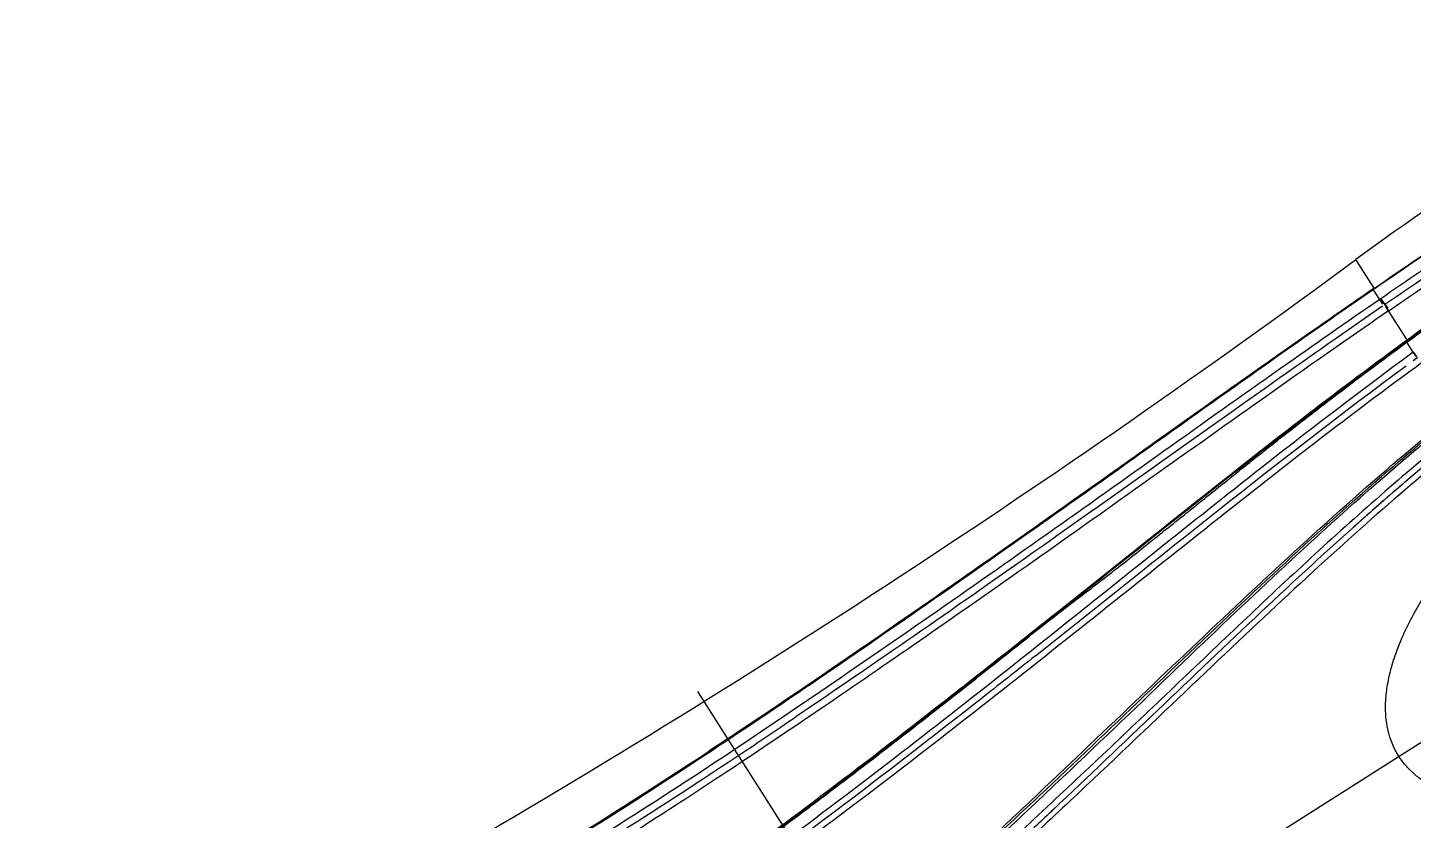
# Model space of a CAD drawing. Header units: millimetres. Extents: x 1145859089 to 1147511753, y -1047484727 to -1047247487.
# Drawn here: x 1146989170.9 to 1146989241.6, y -1047439033.6 to -1047438993.1 of the extents above; entities that cross this region are included whole.
import ezdxf
from ezdxf.xclip import XClip

# ---------------------------------------------------------------- set-up
doc = ezdxf.new("R2010")
doc.units = ezdxf.units.MM
doc.header["$LTSCALE"] = 100
doc.header["$MEASUREMENT"] = 0
doc.header["$XCLIPFRAME"] = 2
doc.linetypes.add('단지배치도$0$CENTER', pattern=[31, 30, -0.5, 0, -0.5])
doc.layers.get('0').update_dxf_attribs({"linetype": 'CONTINUOUS'})
doc.layers.add('XREF', color=135, linetype='CONTINUOUS')
doc.layers.add('단지배치도$0$W240910', color=135, linetype='CONTINUOUS')

# ---------------------------------------------------------------- blocks, each defined once
blk = doc.blocks.new('단지배치도$0$zw$9902')
at = {"layer": '단지배치도$0$W240910', "linetype": '단지배치도$0$CENTER', "ltscale": 20}
blk.add_line((59428.184, -67707.751), (59826.424, -67454.397), dxfattribs=at)
at = {"layer": '단지배치도$0$W240910', "linetype": 'ByBlock', "ltscale": 20}
for p, q in [((59500.379, -67637.116), (59499.454, -67635.663)), ((59500.373, -67637.139), (59500.335, -67637.165)), ((59500.343, -67637.188), (59500.343, -67637.187)), ((59500.669, -67637.699), (59500.343, -67637.188)), ((59500.344, -67637.188), (59500.38, -67637.163)), ((59500.373, -67637.139), (59500.373, -67637.139)), ((59500.723, -67637.662), (59500.669, -67637.7)), ((59501.124, -67638.287), (59501.156, -67638.265)), ((59502.062, -67639.763), (59501.124, -67638.288)), ((59502.06, -67639.818), (59502.03, -67639.839)), ((59502.037, -67639.781), (59502.063, -67639.763)), ((59502.037, -67639.781), (59502.038, -67639.783)), ((59502.086, -67639.861), (59502.057, -67639.882)), ((59502.382, -67640.393), (59502.057, -67639.882)), ((59502.06, -67639.818), (59502.085, -67639.799)), ((59502.06, -67639.818), (59502.06, -67639.818))]:
    blk.add_line(p, q, dxfattribs=at)
at = {"layer": '단지배치도$0$W240910', "linetype": '단지배치도$0$CENTER', "ltscale": 10}
blk.add_line((59465.859, -67657.707), (59489.477, -67694.832), dxfattribs=at)
at = {"layer": '단지배치도$0$W240910'}
for radius in [11431.377, 11931.377]:
    blk.add_arc((57394.291, -57699.4), radius, 251.6277496, 321.4181311, dxfattribs=at)
at = {"layer": '단지배치도$0$W240910', "linetype": 'ByBlock', "ltscale": 20}
for centre, radius, start, end in [((59584.105, -67750.583), 142.732, 118.55235, 126.37539), ((59196.18, -67224.11), 511.226, 300.02252, 306.38658), ((59500.337, -67637.166), 0.00165, 150.45434, 164.9086), ((59500.337, -67637.166), 0.00249, 143.36883, 154.68902), ((59500.343, -67637.166), 0.00827, 181.32323, 184.11476), ((59500.352, -67637.165), 0.0175, 182.36058, 183.4896), ((59500.339, -67637.166), 0.00374, 168.56281, 173.66938), ((59500.35, -67637.165), 0.0147, 186.93977, 188.91252), ((59500.344, -67637.166), 0.00924, 185.55852, 188.44253), ((59500.36, -67637.163), 0.0252, 192.74179, 194.13475), ((59500.356, -67637.164), 0.0211, 190.66912, 192.1836), ((59500.365, -67637.161), 0.0309, 194.23771, 195.46489), ((59500.373, -67637.159), 0.0387, 195.55028, 196.59838), ((59500.382, -67637.157), 0.0484, 196.16567, 197.07591), ((59500.391, -67637.153), 0.0575, 197.85093, 198.66329), ((59500.401, -67637.15), 0.0684, 198.70955, 199.4332), ((59500.413, -67637.146), 0.0807, 198.86297, 199.51198), ((59500.426, -67637.14), 0.0953, 200.28336, 200.86707), ((59500.44, -67637.135), 0.11, 200.88873, 201.41915), ((59500.456, -67637.129), 0.127, 201.43837, 201.92078), ((59500.474, -67637.122), 0.146, 201.52973, 201.97177), ((59500.491, -67637.114), 0.165, 202.39536, 202.80078), ((59500.51, -67637.106), 0.186, 202.8144, 203.18871), ((59500.532, -67637.097), 0.21, 203.2006, 203.54659), ((59500.554, -67637.087), 0.234, 203.55684, 203.87858), ((59500.579, -67637.076), 0.262, 203.88742, 204.18639), ((59500.606, -67637.064), 0.291, 204.19435, 204.47319), ((59500.631, -67637.053), 0.318, 204.42592, 204.6875), ((59500.656, -67637.041), 0.346, 204.64413, 204.89152), ((59500.374, -67637.14), 0.00158, 134.93287, 145.63265), ((59500.374, -67637.141), 0.00178, 143.98323, 154.07463), ((59500.374, -67637.141), 0.00214, 154.49953, 163.48593), ((59500.375, -67637.141), 0.00272, 161.37642, 169.14612), ((59500.376, -67637.141), 0.00362, 168.15666, 174.66145), ((59500.377, -67637.141), 0.00469, 173.91204, 179.34041), ((59500.378, -67637.142), 0.00619, 177.8372, 182.32919), ((59500.38, -67637.142), 0.00817, 181.63019, 185.39557), ((59500.382, -67637.141), 0.0105, 185.20965, 188.36446), ((59500.385, -67637.141), 0.0135, 187.80355, 190.48878), ((59500.389, -67637.14), 0.0169, 190.46483, 192.754), ((59500.393, -67637.14), 0.0211, 192.29443, 194.27529), ((59500.398, -67637.139), 0.0258, 194.33816, 196.05797), ((59500.403, -67637.137), 0.0311, 195.47423, 196.98881), ((59500.409, -67637.135), 0.0378, 197.28745, 198.61818), ((59500.416, -67637.133), 0.045, 198.13794, 199.31727), ((59500.423, -67637.131), 0.0525, 199.468, 200.52988), ((59500.43, -67637.128), 0.0601, 200.11665, 201.09154), ((59500.441, -67637.125), 0.0718, 200.7269, 201.58098), ((59500.456, -67637.118), 0.0877, 202.29921, 203.02884), ((59500.461, -67637.117), 0.0925, 202.39592, 203.13104), ((59500.459, -67637.117), 0.0913, 203.42431, 204.21783), ((59500.493, -67637.103), 0.128, 203.72778, 204.27739), ((59500.693, -67637.013), 0.347, 204.16898, 204.35405), ((59500.492, -67637.103), 0.127, 205.07943, 205.78148), ((59500.502, -67637.098), 0.138, 205.57539, 206.62186), ((59500.758, -67636.973), 0.423, 206.28818, 206.74584), ((59501.055, -67640.452), 1.19, 34.12919, 34.25687), ((59501.126, -67640.404), 1.104, 33.95104, 34.08502), ((59501.201, -67640.352), 1.012, 33.76217, 33.9043), ((59501.285, -67640.299), 0.913, 33.80206, 33.95453), ((59501.361, -67640.248), 0.821, 33.60078, 33.76472), ((59501.428, -67640.199), 0.739, 33.133, 33.30909), ((59501.498, -67640.156), 0.656, 33.15715, 33.34744), ((59501.559, -67640.116), 0.584, 32.90647, 33.11259), ((59501.616, -67640.078), 0.515, 32.63514, 32.85988), ((59501.672, -67640.042), 0.448, 32.34115, 32.5866), ((59501.722, -67640.012), 0.39, 32.3288, 32.59894), ((59501.768, -67639.981), 0.335, 31.65641, 31.95424), ((59501.81, -67639.954), 0.285, 31.25627, 31.58823), ((59501.85, -67639.932), 0.239, 31.16939, 31.54074), ((59501.884, -67639.909), 0.199, 30.27957, 30.69831), ((59501.913, -67639.893), 0.165, 30.12244, 30.59428), ((59501.942, -67639.876), 0.132, 29.46396, 30.01117), ((59501.967, -67639.861), 0.102, 28.65748, 29.30372), ((59501.985, -67639.851), 0.082, 27.23928, 27.98227), ((59501.998, -67639.845), 0.0673, 27.29006, 28.11041), ((59502.017, -67639.834), 0.0456, 25.28769, 26.37503), ((59502.034, -67639.826), 0.027, 22.67548, 24.30702), ((59502.038, -67639.825), 0.0228, 22.03187, 23.68547), ((59502.018, -67639.833), 0.0446, 21.61927, 22.32552), ((59502.051, -67639.819), 0.00879, 13.15534, 16.37155), ((59502.057, -67639.817), 0.00266, 356.37004, 7.39927), ((59502.057, -67639.818), 0.00244, 344.40581, 356.71003), ((59502.06, -67639.818), 0.000395, 153.1036, 188.55706), ((59502.061, -67639.818), 0.000972, 175.96019, 195.83746), ((59502.062, -67639.818), 0.00242, 188.47921, 198.74222), ((59502.065, -67639.817), 0.00515, 195.64319, 201.72137), ((59502.069, -67639.816), 0.0098, 200.07234, 203.93559), ((59502.076, -67639.813), 0.0168, 202.37537, 205.06005), ((59502.084, -67639.81), 0.0261, 205.00924, 206.95236), ((59502.096, -67639.804), 0.0391, 206.06576, 207.55314), ((59502.111, -67639.796), 0.0558, 207.83311, 208.99547), ((59502.129, -67639.787), 0.0762, 208.78773, 209.72959), ((59502.151, -67639.775), 0.101, 209.13131, 209.90354), ((59502.176, -67639.76), 0.131, 210.20411, 210.85378), ((59502.208, -67639.743), 0.166, 210.39833, 210.94959), ((59502.242, -67639.721), 0.206, 211.22596, 211.7033), ((59502.281, -67639.699), 0.252, 211.31269, 211.72636), ((59502.327, -67639.669), 0.306, 211.98706, 212.35001), ((59502.374, -67639.639), 0.362, 212.30185, 212.6259), ((59502.423, -67639.611), 0.419, 212.31611, 212.61164), ((59502.492, -67639.564), 0.502, 212.84194, 213.09987), ((59502.583, -67639.508), 0.609, 212.84358, 213.06356), ((59502.613, -67639.485), 0.647, 213.2739, 213.49452), ((59502.611, -67639.488), 0.643, 213.42218, 213.65929), ((59502.816, -67639.354), 0.888, 213.50022, 213.66536), ((59504.031, -67638.534), 2.354, 213.89151, 213.94896), ((59502.812, -67639.355), 0.885, 213.95531, 214.16456), ((59502.87, -67639.317), 0.954, 214.06638, 214.37939), ((59504.465, -67638.232), 2.882, 214.28455, 214.42318)]:
    blk.add_arc(centre, radius, start, end, dxfattribs=at)
for points, knots in [([(59502.06, -67639.818), (59503.349, -67638.877), (59506.001, -67636.984), (59510.103, -67634.261), (59514.308, -67631.702), (59517.148, -67630.103), (59518.546, -67629.334)], [0, 0, 0, 0, 0.245, 0.5, 0.755, 1, 1, 1, 1]), ([(59502.062, -67639.762), (59503.348, -67638.825), (59505.989, -67636.935), (59510.079, -67634.223), (59514.268, -67631.67), (59517.101, -67630.08), (59518.494, -67629.313)], [0, 0, 0, 0, 0.244999, 0.5, 0.755001, 1, 1, 1, 1]), ([(59502.087, -67639.861), (59503.376, -67638.921), (59506.029, -67637.026), (59510.13, -67634.304), (59514.334, -67631.745), (59517.175, -67630.146), (59518.574, -67629.377)], [2.526261, 2.526261, 2.526261, 2.526261, 33.473298, 65.683384, 97.893471, 128.8405, 128.8405, 128.8405, 128.8405]), ([(59500.373, -67637.139), (59501.709, -67636.22), (59504.397, -67634.39), (59507.117, -67632.601), (59508.489, -67631.725)], [0, 0, 0, 0, 0.499997, 1, 1, 1, 1]), ([(59500.38, -67637.163), (59501.718, -67636.242), (59504.408, -67634.412), (59507.129, -67632.622), (59508.502, -67631.745)], [0, 0, 0, 0, 0.500033, 1, 1, 1, 1]), ([(59508.827, -67632.257), (59507.458, -67633.132), (59504.744, -67634.921), (59502.058, -67636.744), (59500.723, -67637.663)], [0, 0, 0, 0, 0.500001, 1, 1, 1, 1]), ([(59509.025, -67632.567), (59507.659, -67633.44), (59504.947, -67635.218), (59502.271, -67637.046), (59500.938, -67637.962)], [0, 0, 0, 0, 0.5, 1, 1, 1, 1]), ([(59501.156, -67638.264), (59502.468, -67637.362), (59505.138, -67635.538), (59507.844, -67633.763), (59509.225, -67632.881)], [0, 0, 0, 0, 0.493578, 1, 1, 1, 1]), ([(59500.335, -67637.165), (59497.715, -67638.966), (59494.39, -67641.299), (59485.744, -67647.459), (59482.647, -67649.652), (59476.429, -67653.998), (59473.313, -67656.155), (59464.079, -67662.392), (59459.326, -67665.41), (59454.992, -67667.922), (59454.169, -67668.385), (59453.338, -67668.834)], [0, 0, 0, 0, 0.29037, 0.29037, 0.452016, 0.452016, 0.613615, 0.613615, 0.92715, 0.92715, 1, 1, 1, 1]), ([(59453.362, -67668.857), (59455.442, -67667.731), (59459.505, -67665.311), (59465.469, -67661.485), (59471.35, -67657.541), (59477.178, -67653.519), (59482.498, -67649.793), (59487.318, -67646.377), (59493.089, -67642.259), (59497.432, -67639.191), (59500.343, -67637.188)], [0, 0, 0, 0, 0.00709365, 0.01418549, 0.02127669, 0.02836779, 0.03545818, 0.0407762, 0.04609378, 0.05672761, 0.05672761, 0.05672761, 0.05672761]), ([(59500.669, -67637.701), (59498.979, -67638.862), (59495.301, -67641.432), (59489.657, -67645.448), (59483.709, -67649.683), (59477.729, -67653.871), (59471.726, -67658.017), (59465.671, -67662.082), (59459.683, -67665.912), (59455.66, -67668.301), (59453.689, -67669.37)], [0, 0, 0, 0, 0.108757, 0.237507, 0.366257, 0.495006, 0.623756, 0.752506, 0.881256, 1, 1, 1, 1]), ([(59466.443, -67660.74), (59468.043, -67659.695), (59471.629, -67657.285), (59477.171, -67653.464), (59483.101, -67649.317), (59489.002, -67645.122), (59493.922, -67641.618), (59497.719, -67638.956), (59499.544, -67637.691), (59500.379, -67637.116)], [0.2713648, 0.2713648, 0.2713648, 0.2713648, 0.372494, 0.4999945, 0.6274951, 0.7549957, 0.8824963, 0.9462466, 1, 1, 1, 1]), ([(59500.295, -67637.192), (59498.403, -67638.495), (59494.433, -67641.272), (59490.112, -67644.35), (59487.67, -67646.085), (59487.299, -67646.347)], [0.0000941, 0.0000941, 0.0000941, 0.0000941, 0.00701454, 0.01464184, 0.0160047, 0.0160047, 0.0160047, 0.0160047]), ([(59500.335, -67637.165), (59500.34, -67637.162), (59500.348, -67637.156), (59500.36, -67637.148), (59500.368, -67637.142), (59500.373, -67637.139)], [0, 0, 0, 0, 0.333333, 0.666667, 1, 1, 1, 1]), ([(59500.669, -67637.701), (59500.689, -67637.74), (59500.795, -67637.904), (59500.878, -67638.004), (59500.884, -67637.999)], [1.897085, 1.897085, 1.897085, 1.897085, 6.288488, 10.689102, 10.689102, 10.689102, 10.689102]), ([(59500.723, -67637.663), (59500.725, -67637.665), (59500.737, -67637.687), (59500.773, -67637.748), (59500.846, -67637.854), (59500.911, -67637.939), (59500.933, -67637.961), (59500.937, -67637.96), (59500.938, -67637.962)], [0.1501338, 0.1501338, 0.1501338, 0.1501338, 0.1596483, 0.3297716, 0.4998948, 0.670018, 0.8401412, 0.8496092, 0.8496092, 0.8496092, 0.8496092]), ([(59500.756, -67638.085), (59498.998, -67639.299), (59495.247, -67641.924), (59488.737, -67646.557), (59482.08, -67651.275), (59476.127, -67655.429), (59472.545, -67657.876), (59470.82, -67659.04), (59470.798, -67659.061)], [0.0026119, 0.0026119, 0.0026119, 0.0026119, 0.1111111, 0.2222222, 0.3333333, 0.4444444, 0.5555556, 0.557175, 0.557175, 0.557175, 0.557175]), ([(59500.938, -67637.962), (59500.933, -67637.967), (59500.921, -67637.976), (59500.903, -67637.989), (59500.89, -67637.995), (59500.884, -67637.999)], [0, 0, 0, 0, 0.333333, 0.666667, 1, 1, 1, 1]), ([(59501.123, -67638.287), (59501.103, -67638.249), (59500.996, -67638.083), (59500.912, -67637.983), (59500.908, -67637.987)], [3.180577, 3.180577, 3.180577, 3.180577, 10.648416, 18.129602, 18.129602, 18.129602, 18.129602]), ([(59500.941, -67637.965), (59500.946, -67637.96), (59501.03, -67638.061), (59501.136, -67638.226), (59501.156, -67638.264)], [3.212582, 3.212582, 3.212582, 3.212582, 10.661763, 18.122295, 18.122295, 18.122295, 18.122295]), ([(59456.561, -67673.892), (59460.526, -67671.528), (59468.308, -67666.131), (59479.649, -67657.413), (59490.794, -67648.432), (59498.276, -67642.581), (59502.031, -67639.839)], [0.124832, 0.124832, 0.124832, 0.124832, 3.006276, 6.01151, 9.016744, 11.897146, 11.897146, 11.897146, 11.897146]), ([(59456.61, -67673.962), (59458.633, -67672.728), (59461.933, -67670.558), (59466.451, -67667.381), (59470.277, -67664.594), (59474.051, -67661.74), (59477.479, -67659.084), (59480.272, -67656.893), (59482.736, -67654.924), (59484.914, -67653.223), (59487.117, -67651.552), (59488.963, -67650.07), (59490.818, -67648.596), (59492.663, -67647.111), (59494.514, -67645.629), (59496.379, -67644.165), (59498.883, -67642.235), (59500.781, -67640.814), (59502.057, -67639.883)], [0, 0, 0, 0, 0.00711659, 0.01186137, 0.01660485, 0.021348, 0.02609219, 0.02965056, 0.03202317, 0.03558152, 0.03795348, 0.04032436, 0.04269613, 0.04506882, 0.04744163, 0.0498137, 0.05218527, 0.05692701, 0.05692701, 0.05692701, 0.05692701]), ([(59502.383, -67640.394), (59498.746, -67643.052), (59493.268, -67647.341), (59485.953, -67653.209), (59478.322, -67659.281), (59470.594, -67665.232), (59462.806, -67670.776), (59458.866, -67673.319), (59456.934, -67674.472)], [0, 0, 0, 0, 0.237506, 0.366256, 0.495006, 0.752506, 0.881256, 1, 1, 1, 1]), ([(59502.383, -67640.394), (59502.413, -67640.44), (59502.519, -67640.588), (59502.586, -67640.671), (59502.588, -67640.668)], [1.650384, 1.650384, 1.650384, 1.650384, 5.151238, 8.651589, 8.651589, 8.651589, 8.651589]), ([(59502.808, -67640.935), (59501.006, -67642.251), (59497.287, -67645.053), (59491.732, -67649.435), (59486.062, -67653.966), (59478.48, -67659.974), (59470.809, -67665.868), (59463.058, -67671.343), (59459.149, -67673.873), (59457.231, -67675.017)], [0, 0, 0, 0, 0.117497, 0.244996, 0.372496, 0.499995, 0.754994, 0.882494, 1, 1, 1, 1]), ([(59461.18, -67681.226), (59463.162, -67679.883), (59466.064, -67677.765), (59469.816, -67674.79), (59472.126, -67672.887), (59473.936, -67671.321), (59475.718, -67669.726), (59477.551, -67668.185), (59479.297, -67666.55), (59481.088, -67664.963), (59485.876, -67660.452), (59491.905, -67654.648), (59498.934, -67648.144), (59502.591, -67645.036), (59504.462, -67643.535)], [0, 0, 0, 0, 0.00718957, 0.01078584, 0.01438205, 0.0161798, 0.01797714, 0.02157165, 0.02336893, 0.02516623, 0.02876067, 0.04314148, 0.05033892, 0.05753311, 0.05753311, 0.05753311, 0.05753311]), ([(59461.288, -67681.344), (59465.162, -67678.713), (59472.705, -67672.805), (59483.386, -67663.062), (59493.735, -67653), (59500.812, -67646.579), (59504.448, -67643.655)], [0.154115, 0.154115, 0.154115, 0.154115, 3.475417, 6.939195, 10.402972, 13.712636, 13.712636, 13.712636, 13.712636]), ([(59504.828, -67644.24), (59503.587, -67645.241), (59501.143, -67647.295), (59497.574, -67650.486), (59494.079, -67653.752), (59490.625, -67657.054), (59487.162, -67660.346), (59483.682, -67663.618), (59480.191, -67666.878), (59476.654, -67670.087), (59473.66, -67672.712), (59471.215, -67674.755), (59469.392, -67676.299), (59467.515, -67677.778), (59465.616, -67679.229), (59463.683, -67680.634), (59462.374, -67681.54), (59461.713, -67681.984)], [0, 0, 0, 0, 0.00478813, 0.00957688, 0.01436517, 0.01915157, 0.02393568, 0.02871811, 0.03350035, 0.03828248, 0.04306514, 0.0454572, 0.04784956, 0.05024207, 0.05263435, 0.05502613, 0.05741722, 0.05741722, 0.05741722, 0.05741722]), ([(59505.023, -67644.476), (59501.438, -67647.362), (59494.416, -67653.733), (59487.016, -67660.928), (59482.864, -67664.817), (59482.284, -67665.358)], [7.917972, 7.917972, 7.917972, 7.917972, 12.012967, 16.321051, 17.019265, 17.019265, 17.019265, 17.019265]), ([(59502.239, -67646.795), (59501.438, -67647.467), (59500.238, -67648.511), (59499.052, -67649.569), (59498.655, -67649.94)], [72.272299, 72.272299, 72.272299, 72.272299, 76.607902, 78.86257, 78.86257, 78.86257, 78.86257]), ([(59501.643, -67661.017), (59501.549, -67660.87), (59501.379, -67660.559), (59501.182, -67660.051), (59501.041, -67659.486), (59500.965, -67658.856), (59500.965, -67658.153), (59501.056, -67657.364), (59501.253, -67656.487), (59501.572, -67655.52), (59502.026, -67654.465), (59502.632, -67653.319), (59503.41, -67652.08), (59504.383, -67650.745), (59505.575, -67649.311), (59506.54, -67648.284), (59507.067, -67647.757)], [0, 0, 0, 0, 0.071429, 0.142857, 0.214286, 0.285714, 0.357143, 0.428571, 0.5, 0.571429, 0.642857, 0.714286, 0.785714, 0.857143, 0.928571, 1, 1, 1, 1]), ([(59484.348, -67648.437), (59483.44, -67649.083), (59481.85, -67650.205), (59480.257, -67651.323), (59479.569, -67651.795)], [0.019623708, 0.019623708, 0.019623708, 0.019623708, 0.022965418, 0.025469756, 0.025469756, 0.025469756, 0.025469756]), ([(59483.096, -67655.891), (59482.145, -67656.647), (59477.396, -67660.406), (59468.911, -67666.928), (59461.092, -67672.354), (59457.089, -67674.742)], [0.167451, 0.167451, 0.167451, 0.167451, 1.168134, 5.158259, 8.980935, 8.980935, 8.980935, 8.980935]), ([(59453.967, -67669.626), (59455.907, -67668.571), (59459.901, -67666.193), (59465.483, -67662.626), (59469.156, -67660.172), (59470.798, -67659.061)], [44.832449, 44.832449, 44.832449, 44.832449, 52.664751, 61.311416, 68.359449, 68.359449, 68.359449, 68.359449]), ([(59515.953, -67661.723), (59515.252, -67661.977), (59513.914, -67662.416), (59512.109, -67662.888), (59510.485, -67663.204), (59509.032, -67663.384), (59507.738, -67663.447), (59506.589, -67663.411), (59505.578, -67663.29), (59504.7, -67663.097), (59503.949, -67662.844), (59503.314, -67662.547), (59502.774, -67662.211), (59502.324, -67661.845), (59501.946, -67661.45), (59501.737, -67661.165), (59501.643, -67661.017)], [0, 0, 0, 0, 0.0714286, 0.1428571, 0.2142857, 0.2857143, 0.3571429, 0.4285714, 0.5, 0.5714286, 0.6428571, 0.7142857, 0.7857143, 0.8571429, 0.9285714, 0.999999, 0.999999, 0.999999, 0.999999]), ([(59453.331, -67668.812), (59454.225, -67668.328), (59456.161, -67667.233), (59459.098, -67665.461), (59462.067, -67663.598), (59463.997, -67662.353), (59464.909, -67661.755)], [0, 0, 0, 0, 0.0537425, 0.1174928, 0.1812431, 0.2389383, 0.2389383, 0.2389383, 0.2389383]), ([(59484.206, -67663.555), (59484.094, -67663.665), (59483.978, -67663.774), (59483.863, -67663.882), (59483.862, -67663.883)], [53.503238, 53.503238, 53.503238, 53.503238, 54.158227, 54.160813, 54.160813, 54.160813, 54.160813])]:
    blk.add_open_spline(points, degree=3, knots=knots, dxfattribs=at)
for points in [[(59494.933, -67640.934), (59496.716, -67639.676), (59498.502, -67638.427), (59500.295, -67637.192)], [(59501.123, -67638.287), (59499.416, -67639.458), (59495.839, -67641.952), (59489.737, -67646.299), (59483.584, -67650.668), (59478.086, -67654.514), (59473.122, -67657.945), (59468.583, -67661.013), (59464.43, -67663.74), (59460.637, -67666.152), (59457.162, -67668.268), (59455.047, -67669.459), (59454.041, -67670.004)], [(59500.756, -67638.085), (59500.798, -67638.055), (59500.841, -67638.026), (59500.884, -67637.999)], [(59456.486, -67673.847), (59457.941, -67672.976), (59461.014, -67671.036), (59466.074, -67667.536), (59471.693, -67663.43), (59477.876, -67658.68), (59484.837, -67653.173), (59491.384, -67647.939), (59497.044, -67643.495), (59500.445, -67640.941), (59502.037, -67639.781)], [(59502.057, -67639.883), (59502.04, -67639.856), (59502.03, -67639.84), (59502.031, -67639.839)], [(59502.085, -67639.799), (59502.086, -67639.799), (59502.078, -67639.786), (59502.062, -67639.762)], [(59483.096, -67655.892), (59489.369, -67650.928), (59495.562, -67645.84), (59502.019, -67641.084)], [(59502.59, -67640.669), (59502.4, -67640.808), (59502.21, -67640.947), (59502.021, -67641.086)], [(59488.071, -67645.8), (59489.914, -67644.488), (59491.758, -67643.175), (59493.605, -67641.87)], [(59461.388, -67681.473), (59462.974, -67680.401), (59466.313, -67677.985), (59471.8, -67673.579), (59477.853, -67668.318), (59484.648, -67661.979), (59490.413, -67656.423), (59495.583, -67651.502), (59500.285, -67647.227), (59503.145, -67644.82), (59504.504, -67643.728)], [(59505.212, -67644.716), (59503.826, -67645.83), (59500.906, -67648.285), (59496.091, -67652.648), (59490.816, -67657.647), (59485.002, -67663.205), (59478.43, -67669.282), (59472.348, -67674.535), (59466.883, -67678.897), (59463.538, -67681.309), (59461.949, -67682.382)], [(59477.568, -67653.197), (59477.414, -67653.307), (59477.259, -67653.415), (59477.104, -67653.522)]]:
    blk.add_open_spline(points, degree=3, dxfattribs=at)
blk = doc.blocks.new('단지배치도')
blk.add_blockref('단지배치도$0$zw$9902', (141034.193, 142437.157))

msp = doc.modelspace()

# ---------------------------------------------------------------- block references
at = {"layer": 'XREF'}
ref = msp.add_blockref('단지배치도', (1146788705.034274, -1047513806.462535), dxfattribs=at)
XClip(ref).set_block_clipping_path([(72982.4064819524, 34919.7593965298), (360382.4067475507, 255319.7593436697)])

doc.saveas('drawing.dxf')
